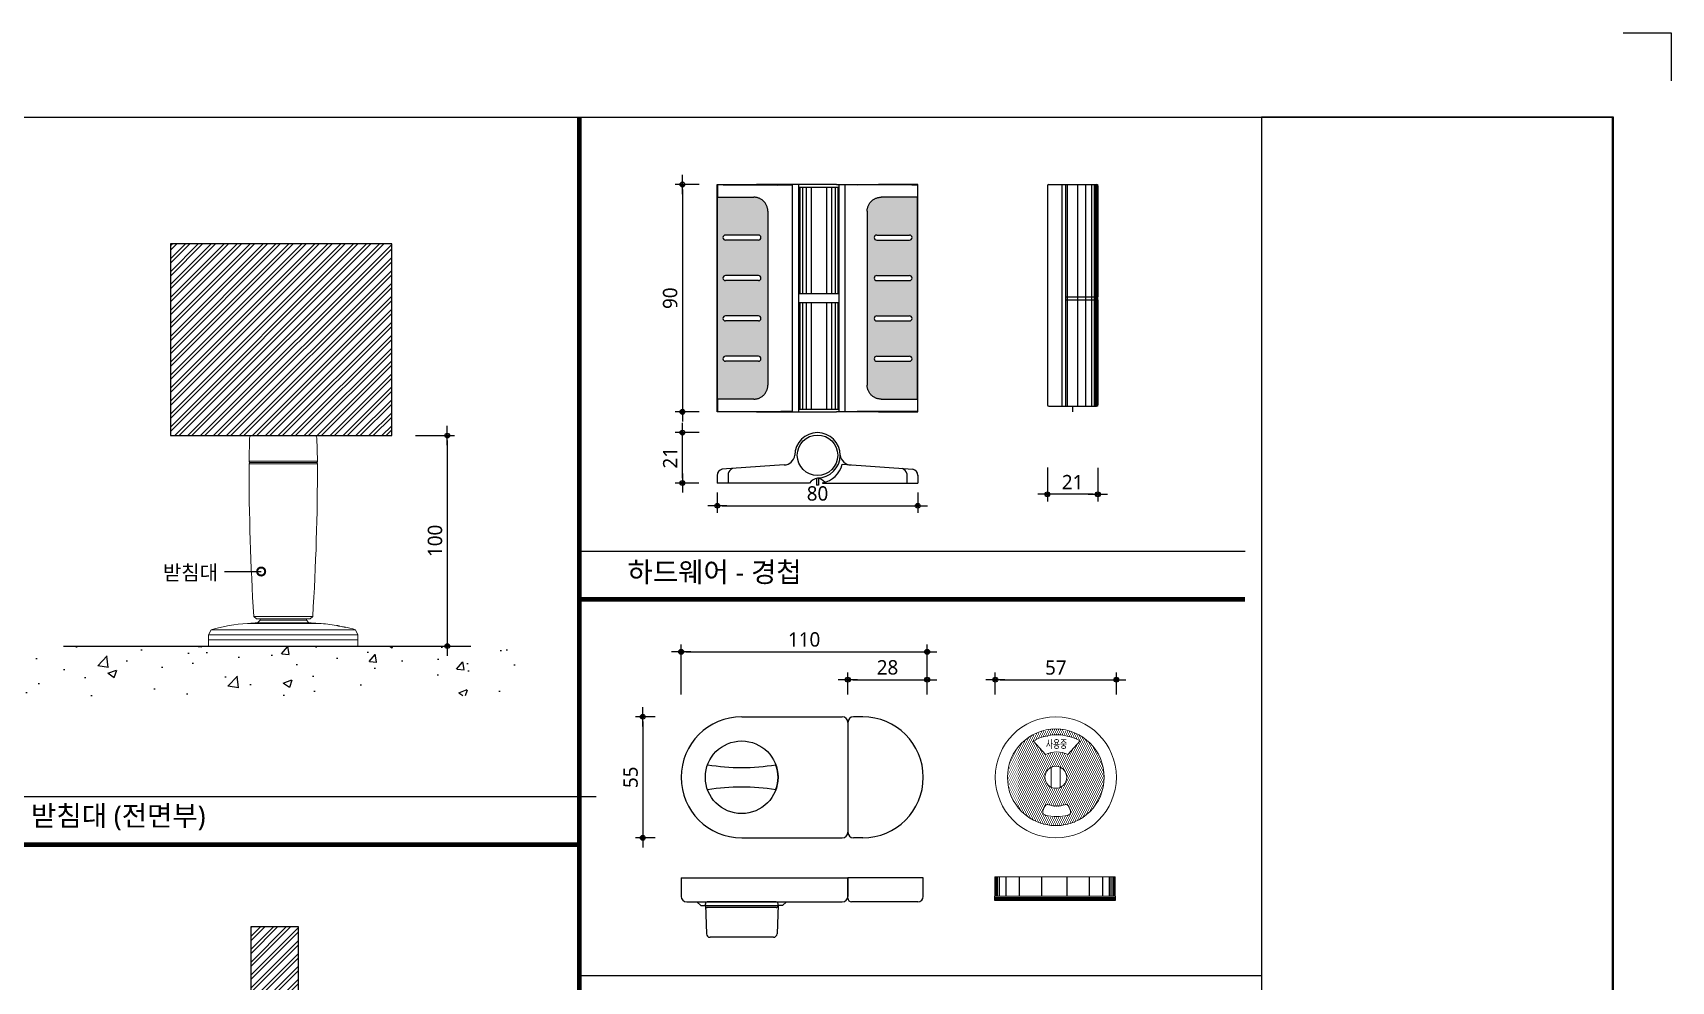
# Model space of a CAD drawing. Extents: x -256 to 8104, y -176 to 5714.
# Drawn here: x 4694 to 8104, y 3740 to 5714 of the extents above; entities that cross this region are included whole.
import ezdxf
from ezdxf.enums import TextEntityAlignment as Align

# ---------------------------------------------------------------- set-up
doc = ezdxf.new("R2010")
doc.units = 0
doc.header["$LTSCALE"] = 30
doc.layers.get('0').update_dxf_attribs({"linetype": 'CONTINUOUS'})
doc.layers.get('DEFPOINTS').update_dxf_attribs({"linetype": 'CONTINUOUS'})
for name, color, linetype in [('02---제품선', 4, 'CONTINUOUS'), ('curior-0Line', 252, 'CONTINUOUS'), ('DIM', 7, 'CONTINUOUS'), ('FIN', 5, 'CONTINUOUS'), ('HAT', 8, 'CONTINUOUS'), ('TIT', 3, 'CONTINUOUS'), ('문자', 3, 'CONTINUOUS'), ('부자재', 4, 'CONTINUOUS'), ('잠금쇠(회전형)', 4, 'CONTINUOUS'), ('치수', 1, 'CONTINUOUS'), ('판넬', 2, 'CONTINUOUS'), ('해치', 8, 'CONTINUOUS')]:
    doc.layers.add(name, color=color, linetype=linetype)
doc.styles.add('HDW', font='gulim.ttc')
doc.styles.add('돋움', font='malgun.ttf')
doc.dimstyles.new('10', dxfattribs={"dimscale": 10, "dimtxt": 3, "dimasz": 1, "dimexe": 1.5, "dimexo": 2, "dimgap": 1, "dimtad": 1, "dimdec": 0, "dimlunit": 6, "dimtxsty": '돋움', "dimblk": 'DIMDOT', "dimcen": -1, "dimdle": 1.5, "dimclrt": 3, "dimazin": 3, "dimtfac": 1, "dimtdec": 0, "dimtix": 1, "dimtmove": 2, "dimatfit": 3, "dimldrblk": 'DIMDOT', "dimarcsym": 0})

# ---------------------------------------------------------------- blocks, each defined once
blk = doc.blocks.new('DIMDOT')
at = {"linetype": 'Continuous'}
blk.add_line((-2, 0), (2, 0), dxfattribs=at)
for radius in [0.5, 0.25]:
    blk.add_circle((0, 0), radius, dxfattribs=at)
blk = doc.blocks.new('*D458')
at = {"layer": 'DEFPOINTS', "color": 0}
for p in [(174911.2, 4735.7), (174399.2, 4627), (174911.2, 4627)]:
    blk.add_point(p, dxfattribs=at)
at = {"layer": 'DIM', "color": 0, "lineweight": -2, "ltscale": 10}
for p, q in [((174399.2, 4647), (174399.2, 4750.7)), ((174911.2, 4647), (174911.2, 4750.7)), ((174409.2, 4735.7), (174901.2, 4735.7))]:
    blk.add_line(p, q, dxfattribs=at)
at = {"layer": 'DIM', "color": 0, "lineweight": -2, "xscale": 10, "yscale": 10, "zscale": 10, "rotation": 180}
blk.add_blockref('DIMDOT', (174399.2, 4735.7), dxfattribs=at)
at = {"layer": 'DIM', "color": 0, "lineweight": -2, "xscale": 10, "yscale": 10, "zscale": 10}
blk.add_blockref('DIMDOT', (174911.2, 4735.7), dxfattribs=at)
at = {"layer": 'DIM', "color": 3, "insert": (174655.2, 4761.3), "char_height": 30, "attachment_point": 5, "style": '돋움'}
blk.add_mtext('110', dxfattribs=at)
blk = doc.blocks.new('*D459')
at = {"layer": 'DEFPOINTS', "color": 0}
for p in [(174911.2, 4677.7), (174746.2, 4627), (174911.2, 4627)]:
    blk.add_point(p, dxfattribs=at)
at = {"layer": 'DIM', "color": 0, "lineweight": -2, "ltscale": 10}
for p, q in [((174746.2, 4647), (174746.2, 4692.7)), ((174756.2, 4677.7), (174901.2, 4677.7)), ((174911.2, 4647), (174911.2, 4692.7))]:
    blk.add_line(p, q, dxfattribs=at)
at = {"layer": 'DIM', "color": 0, "lineweight": -2, "xscale": 10, "yscale": 10, "zscale": 10, "rotation": 180}
blk.add_blockref('DIMDOT', (174746.2, 4677.7), dxfattribs=at)
at = {"layer": 'DIM', "color": 0, "lineweight": -2, "xscale": 10, "yscale": 10, "zscale": 10}
blk.add_blockref('DIMDOT', (174911.2, 4677.7), dxfattribs=at)
at = {"layer": 'DIM', "color": 3, "insert": (174828.7, 4703.2), "char_height": 30, "attachment_point": 5, "style": '돋움'}
blk.add_mtext('28', dxfattribs=at)
blk = doc.blocks.new('*D460')
at = {"layer": 'DEFPOINTS', "color": 0}
for p in [(175305, 4677.7), (175053, 4627), (175305, 4627)]:
    blk.add_point(p, dxfattribs=at)
at = {"layer": 'DIM', "color": 0, "lineweight": -2, "ltscale": 10}
for p, q in [((175053, 4647), (175053, 4692.7)), ((175063, 4677.7), (175295, 4677.7)), ((175305, 4647), (175305, 4692.7))]:
    blk.add_line(p, q, dxfattribs=at)
at = {"layer": 'DIM', "color": 0, "lineweight": -2, "xscale": 10, "yscale": 10, "zscale": 10, "rotation": 180}
blk.add_blockref('DIMDOT', (175053, 4677.7), dxfattribs=at)
at = {"layer": 'DIM', "color": 0, "lineweight": -2, "xscale": 10, "yscale": 10, "zscale": 10}
blk.add_blockref('DIMDOT', (175305, 4677.7), dxfattribs=at)
at = {"layer": 'DIM', "color": 3, "insert": (175179, 4703), "char_height": 30, "attachment_point": 5, "style": '돋움'}
blk.add_mtext('57', dxfattribs=at)
blk = doc.blocks.new('*D461')
at = {"layer": 'DEFPOINTS', "color": 0}
for p in [(174456.9, 5708.4), (174401.9, 5235.3), (174456.9, 5235.3)]:
    blk.add_point(p, dxfattribs=at)
at = {"layer": 'DIM', "color": 0, "lineweight": -2, "ltscale": 10}
for p, q in [((174436.9, 5708.4), (174386.9, 5708.4)), ((174401.9, 5698.4), (174401.9, 5245.3)), ((174436.9, 5235.3), (174386.9, 5235.3))]:
    blk.add_line(p, q, dxfattribs=at)
at = {"layer": 'DIM', "color": 0, "lineweight": -2, "xscale": 10, "yscale": 10, "zscale": 10}
for p, rotation in [((174401.9, 5708.4), 90), ((174401.9, 5235.3), 270)]:
    blk.add_blockref('DIMDOT', p, dxfattribs=dict(at, rotation=rotation))
at = {"layer": 'DIM', "color": 3, "insert": (174376.4, 5471.8), "char_height": 30, "attachment_point": 5, "rotation": 90, "style": '돋움'}
blk.add_mtext('90', dxfattribs=at)
blk = doc.blocks.new('*D462')
at = {"layer": 'DEFPOINTS', "color": 0}
for p in [(174474.5, 5087.1), (174891.6, 5087.1), (174891.6, 5039.7)]:
    blk.add_point(p, dxfattribs=at)
at = {"layer": 'DIM', "color": 0, "lineweight": -2, "ltscale": 10}
for p, q in [((174474.5, 5067.1), (174474.5, 5024.7)), ((174891.6, 5067.1), (174891.6, 5024.7)), ((174484.5, 5039.7), (174881.6, 5039.7))]:
    blk.add_line(p, q, dxfattribs=at)
at = {"layer": 'DIM', "color": 0, "lineweight": -2, "xscale": 10, "yscale": 10, "zscale": 10, "rotation": 180}
blk.add_blockref('DIMDOT', (174474.5, 5039.7), dxfattribs=at)
at = {"layer": 'DIM', "color": 0, "lineweight": -2, "xscale": 10, "yscale": 10, "zscale": 10}
blk.add_blockref('DIMDOT', (174891.6, 5039.7), dxfattribs=at)
at = {"layer": 'DIM', "color": 3, "insert": (174683, 5065.2), "char_height": 30, "attachment_point": 5, "style": '돋움'}
blk.add_mtext('80', dxfattribs=at)
blk = doc.blocks.new('*D463')
at = {"layer": 'DEFPOINTS', "color": 0}
for p in [(174401.9, 5192.1), (174456.9, 5192.1), (174456.2, 5087.1)]:
    blk.add_point(p, dxfattribs=at)
at = {"layer": 'DIM', "color": 0, "lineweight": -2, "ltscale": 10}
for p, q in [((174436.9, 5192.1), (174386.9, 5192.1)), ((174401.9, 5097.1), (174401.9, 5182.1)), ((174436.2, 5087.1), (174386.9, 5087.1))]:
    blk.add_line(p, q, dxfattribs=at)
at = {"layer": 'DIM', "color": 0, "lineweight": -2, "xscale": 10, "yscale": 10, "zscale": 10}
for p, rotation in [((174401.9, 5192.1), 90), ((174401.9, 5087.1), 270)]:
    blk.add_blockref('DIMDOT', p, dxfattribs=dict(at, rotation=rotation))
at = {"layer": 'DIM', "color": 3, "insert": (174376.5, 5139.6), "char_height": 30, "attachment_point": 5, "rotation": 90, "style": '돋움'}
blk.add_mtext('21', dxfattribs=at)
blk = doc.blocks.new('*D464')
at = {"layer": 'DEFPOINTS', "color": 0}
for p in [(175161.4, 5139.2), (175266.4, 5138.5), (175161.4, 5063.6)]:
    blk.add_point(p, dxfattribs=at)
at = {"layer": 'DIM', "color": 0, "lineweight": -2, "ltscale": 10}
for p, q in [((175161.4, 5119.2), (175161.4, 5048.6)), ((175266.4, 5118.5), (175266.4, 5048.6)), ((175256.4, 5063.6), (175171.4, 5063.6))]:
    blk.add_line(p, q, dxfattribs=at)
at = {"layer": 'DIM', "color": 0, "lineweight": -2, "xscale": 10, "yscale": 10, "zscale": 10, "rotation": 180}
blk.add_blockref('DIMDOT', (175161.4, 5063.6), dxfattribs=at)
at = {"layer": 'DIM', "color": 0, "lineweight": -2, "xscale": 10, "yscale": 10, "zscale": 10}
blk.add_blockref('DIMDOT', (175266.4, 5063.6), dxfattribs=at)
at = {"layer": 'DIM', "color": 3, "insert": (175213.9, 5088.9), "char_height": 30, "attachment_point": 5, "style": '돋움'}
blk.add_mtext('21', dxfattribs=at)
blk = doc.blocks.new('*D465')
at = {"layer": 'DEFPOINTS', "color": 0}
for p in [(174364.9, 4600.5), (174319.3, 4348.5), (174364.9, 4348.5)]:
    blk.add_point(p, dxfattribs=at)
at = {"layer": 'DIM', "color": 0, "lineweight": -2, "ltscale": 10}
for p, q in [((174344.9, 4600.5), (174304.3, 4600.5)), ((174319.3, 4590.5), (174319.3, 4358.5)), ((174344.9, 4348.5), (174304.3, 4348.5))]:
    blk.add_line(p, q, dxfattribs=at)
at = {"layer": 'DIM', "color": 0, "lineweight": -2, "xscale": 10, "yscale": 10, "zscale": 10}
for p, rotation in [((174319.3, 4600.5), 90), ((174319.3, 4348.5), 270)]:
    blk.add_blockref('DIMDOT', p, dxfattribs=dict(at, rotation=rotation))
at = {"layer": 'DIM', "color": 3, "insert": (174294, 4474.5), "char_height": 30, "attachment_point": 5, "rotation": 90, "style": '돋움'}
blk.add_mtext('55', dxfattribs=at)
blk = doc.blocks.new('*D470')
at = {"layer": 'DEFPOINTS', "color": 0}
for p in [(173826.4, 5185.8), (173769.7, 4747.6), (173912.6, 4747.6)]:
    blk.add_point(p, dxfattribs=at)
at = {"layer": 'DIM', "color": 0, "lineweight": -2, "ltscale": 10}
for p, q in [((173846.4, 5185.8), (173927.6, 5185.8)), ((173912.6, 5175.8), (173912.6, 4757.6)), ((173789.7, 4747.6), (173927.6, 4747.6))]:
    blk.add_line(p, q, dxfattribs=at)
at = {"layer": 'DIM', "color": 0, "lineweight": -2, "xscale": 10, "yscale": 10, "zscale": 10}
for p, rotation in [((173912.6, 5185.8), 90), ((173912.6, 4747.6), 270)]:
    blk.add_blockref('DIMDOT', p, dxfattribs=dict(at, rotation=rotation))
at = {"layer": 'DIM', "color": 3, "insert": (173887, 4966.7), "char_height": 30, "attachment_point": 5, "rotation": 90, "style": '돋움'}
blk.add_mtext('100', dxfattribs=at)
blk = doc.blocks.new('_DOTSMALL')
at = {"color": 0, "linetype": 'ByBlock', "const_width": 0.5}
blk.add_lwpolyline([(-0.0625, 0, 1), (0.0625, 0, 1)], format="xyb", close=True, dxfattribs=at)
blk = doc.blocks.new('A$C63EC304E')
at = {"layer": '치수', "color": 1, "xscale": 2.5, "yscale": 2.5, "zscale": 2.5, "rotation": 234.3098741996962}
blk.add_blockref('_DOTSMALL', (0.31, 0.31), dxfattribs=at)
blk = doc.blocks.new('A$C2BC9653E')
at = {"layer": '치수', "xscale": 0.3333333333333333, "yscale": 0.3333333333333333, "zscale": 0.3333333333333333}
blk.add_blockref('A$C63EC304E', (0, 0), dxfattribs=at)
blk = doc.blocks.new('A$C7FC71301')
at = {"layer": '치수', "rotation": 180}
blk.add_blockref('A$C2BC9653E', (0.208, 0.208), dxfattribs=at)
blk = doc.blocks.new('A$C4A20372B')
at = {"layer": '치수'}
blk.add_blockref('A$C7FC71301', (0, 0), dxfattribs=at)
blk = doc.blocks.new('A$C566469F5')
at = {"layer": '치수'}
blk.add_blockref('A$C4A20372B', (0, 0), dxfattribs=at)
blk = doc.blocks.new('A$C7E317CD4')
at = {"layer": '해치', "xscale": 2, "yscale": 2, "zscale": 2}
blk.add_blockref('A$C566469F5', (0, 0), dxfattribs=at)
blk = doc.blocks.new('A$C601D7F27')
at = {"layer": '치수'}
blk.add_blockref('A$C7E317CD4', (0, 0), dxfattribs=at)
blk = doc.blocks.new('A$C38802C08')
at = {"layer": '치수'}
blk.add_blockref('A$C601D7F27', (0, 0), dxfattribs=at)
blk = doc.blocks.new('CRAYON_17', base_point=(168355.6, 310.1))
at = {"layer": 'HAT'}
h = blk.add_hatch(dxfattribs=at)
h.set_pattern_fill('ANSI32', color=256, scale=2, style=0)
h.set_pattern_definition([(45, (160034.084, 134.384), (-13.470384, 13.470384), []), (45, (160043.064, 134.384), (-13.470384, 13.470384), [])])
h.paths.add_polyline_path([(173637, 5185.8), (173797, 5185.8), (173797, 5585.1), (173336.2, 5585.1), (173336.2, 5185.8)])
h = blk.add_hatch(dxfattribs=at)
h.set_pattern_fill('ANSI32', color=256, scale=2, style=0)
h.set_pattern_definition([(45, (160056.944, 34.199), (-13.470384, 13.470384), []), (45, (160065.925, 34.199), (-13.470384, 13.470384), [])])
h.paths.add_polyline_path([(173503.4, 3849), (173602.9, 3849), (173602.9, 4163.4), (173503.4, 4163.4)])
at = {"layer": '해치'}
h = blk.add_hatch(dxfattribs=at)
h.set_pattern_fill('DOTS', color=256, scale=2.628474)
h.set_pattern_definition([(0, (171512.758, 6043.425), (2.086351, 4.172702), [0, -4.172702])])
edge = h.paths.add_edge_path()
edge.add_line((174475, 5261.8), (174475, 5261.8))
edge.add_spline(control_points=[(174475, 5261.8), (174475.2, 5261.8), (174486.8, 5261.8)], knot_values=[-0.724312, -0.724312, -0.724312, 0.724312, 0.724312, 0.724312], weights=[1, 0.748956, 1], degree=2, periodic=0)
edge.add_line((174486.8, 5261.8), (174550.7, 5261.8))
edge.add_spline(control_points=[(174550.7, 5261.8), (174579.6, 5261.8), (174579.6, 5290.7)], knot_values=[-1.570796, -1.570796, -1.570796, 0, 0, 0], weights=[1, 0.707107, 1], degree=2, periodic=0)
edge.add_line((174579.6, 5290.7), (174579.6, 5652.9))
edge.add_spline(control_points=[(174579.6, 5652.9), (174579.6, 5681.9), (174550.7, 5681.9)], knot_values=[0, 0, 0, 1.570796, 1.570796, 1.570796], weights=[1, 0.707107, 1], degree=2, periodic=0)
edge.add_line((174550.7, 5681.9), (174486.8, 5681.9))
edge.add_spline(control_points=[(174486.8, 5681.9), (174475.2, 5681.9), (174475, 5681.9)], knot_values=[-0.724312, -0.724312, -0.724312, 0.724312, 0.724312, 0.724312], weights=[1, 0.748956, 1], degree=2, periodic=0)
edge.add_line((174475, 5681.9), (174475, 5261.8))
h.paths.add_polyline_path([(174559.9, 5603.1, -0.414214), (174565.1, 5597.9, -0.414214), (174559.9, 5592.6), (174491.5, 5592.6, -0.414214), (174486.3, 5597.9, -0.414214), (174491.5, 5603.1)], flags=16)
h.paths.add_polyline_path([(174559.9, 5519.1, -0.414214), (174565.1, 5513.8, -0.414214), (174559.9, 5508.6), (174491.5, 5508.6, -0.414214), (174486.3, 5513.8, -0.414214), (174491.5, 5519.1)], flags=16)
h.paths.add_polyline_path([(174559.9, 5435.1, -0.414214), (174565.1, 5429.8, -0.414214), (174559.9, 5424.6), (174491.5, 5424.6, -0.414214), (174486.3, 5429.8, -0.414214), (174491.5, 5435.1)], flags=16)
h.paths.add_polyline_path([(174559.9, 5351.1, -0.414214), (174565.1, 5345.8, -0.414214), (174559.9, 5340.6), (174491.5, 5340.6, -0.414214), (174486.3, 5345.8, -0.414214), (174491.5, 5351.1)], flags=16)
h = blk.add_hatch(dxfattribs=at)
h.set_pattern_fill('DOTS', color=256, scale=2.628474)
h.set_pattern_definition([(0, (171038.1406, 6043.425), (2.086351, 4.1727023), [0, -4.1727023])])
edge = h.paths.add_edge_path()
edge.add_spline(control_points=[(174786.4, 5652.9), (174786.4, 5681.9), (174815.3, 5681.9)], knot_values=[0, 0, 0, 1.570796, 1.570796, 1.570796], weights=[1, 0.707107, 1], degree=2, periodic=0)
edge.add_line((174815.3, 5681.9), (174879.2, 5681.9))
edge.add_spline(control_points=[(174879.2, 5681.9), (174890.8, 5681.9), (174891, 5681.9)], knot_values=[-0.724312, -0.724312, -0.724312, 0.724312, 0.724312, 0.724312], weights=[1, 0.748956, 1], degree=2, periodic=0)
edge.add_line((174891.1, 5681.9), (174891.1, 5261.8))
edge.add_line((174891.1, 5261.8), (174891, 5261.8))
edge.add_spline(control_points=[(174891, 5261.8), (174890.8, 5261.8), (174879.2, 5261.8)], knot_values=[-0.724312, -0.724312, -0.724312, 0.724312, 0.724312, 0.724312], weights=[1, 0.748956, 1], degree=2, periodic=0)
edge.add_line((174879.2, 5261.8), (174815.3, 5261.8))
edge.add_spline(control_points=[(174815.3, 5261.8), (174786.4, 5261.8), (174786.4, 5290.7)], knot_values=[-1.570796, -1.570796, -1.570796, 0, 0, 0], weights=[1, 0.707107, 1], degree=2, periodic=0)
edge.add_line((174786.4, 5290.7), (174786.4, 5652.9))
h.paths.add_polyline_path([(174806.2, 5603.1, 0.414214), (174800.9, 5597.9, 0.414214), (174806.2, 5592.6), (174874.5, 5592.6, 0.414214), (174879.8, 5597.9, 0.414214), (174874.5, 5603.1)], flags=16)
h.paths.add_polyline_path([(174806.2, 5519.1, 0.414214), (174800.9, 5513.8, 0.414214), (174806.2, 5508.6), (174874.5, 5508.6, 0.414214), (174879.8, 5513.8, 0.414214), (174874.5, 5519.1)], flags=16)
h.paths.add_polyline_path([(174806.2, 5435.1, 0.414214), (174800.9, 5429.8, 0.414214), (174806.2, 5424.6), (174874.5, 5424.6, 0.414214), (174879.8, 5429.8, 0.414214), (174874.5, 5435.1)], flags=16)
h.paths.add_polyline_path([(174806.2, 5351.1, 0.414214), (174800.9, 5345.8, 0.414214), (174806.2, 5340.6), (174874.5, 5340.6, 0.414214), (174879.8, 5345.8, 0.414214), (174874.5, 5351.1)], flags=16)
h = blk.add_hatch(dxfattribs=at)
h.set_pattern_fill('AR-CONC', color=256, style=0)
h.set_pattern_definition([(50, (171595.11, 3210.89), (182.185, -15.939), [19.05, -209.55]), (355, (171595.11, 3210.9), (-35.243, 191.057), [15.24, -167.64]), (100.451, (171610.3, 3209.56), (146.943, 175.117), [16.19, -178.09]), (46.184, (171595.1, 3261.7), (271.079, -42.042), [28.575, -314.325]), (96.636, (171617.7, 3258.2), (237.404, 247.426), [24.285, -267.135]), (351.184, (171595.1, 3261.7), (237.405, 247.425), [22.86, -251.46]), (21, (171620.51, 3248.99), (151.615, -102.2655), [19.05, -209.55]), (326, (171620.51, 3249), (61.802, 184.188), [15.24, -167.64]), (71.4514, (171633.15, 3240.47), (213.416, 81.923), [16.19, -178.09]), (37.5, (171595.11, 3210.89), (3.0886, 84.555), [0, -165.608, 0, -170.18, 0, -168.275]), (7.5, (171595.11, 3210.89), (66.8197, 100.1806), [0, -97.028, 0, -161.798, 0, -64.135]), (327.5, (171538.47, 3210.89), (135.5906, -5.7287), [0, -63.5, 0, -198.12, 0, -262.89]), (317.5, (171513.07, 3210.89), (148.129, 25.4265), [0, -82.55, 0, -131.572, 0, -186.69])])
h.paths.add_polyline_path([(174074.7, 4644.7), (174074.7, 4747.6), (173024.5, 4747.6), (173024.5, 4644.7)])
h = blk.add_hatch(dxfattribs=at)
h.set_pattern_fill('DOTS', color=256, scale=2.628474)
h.set_pattern_definition([(0, (169484.9524, 1017.1477), (2.086351, 4.1727023), [0, -4.1727023])])
h.paths.add_polyline_path([(175279.6, 4474.5, 1), (175078.3, 4474.5, 1)])
h.paths.add_polyline_path([(175156, 4474.5, -1), (175201.9, 4474.5, -1)], flags=16)
h.paths.add_polyline_path([(175203.7, 4521.8, 0.250537), (175157.8, 4521.8), (175132, 4550.2, -0.258173), (175229.5, 4550.2)], flags=16)
h.paths.add_polyline_path([(175206.4, 4413), (175209.2, 4404.9, -0.437988), (175204.4, 4395.8, -0.127495), (175157.2, 4395.8, -0.437988), (175152.3, 4404.9), (175155.1, 4413, -0.407197), (175163.9, 4417.4, 0.156299), (175197.6, 4417.4, -0.407197)], flags=16)
h.paths.add_polyline_path([(175153.8, 4529.6), (175207.2, 4529.6), (175207.2, 4557.1), (175153.8, 4557.1)], flags=8)
at = {"color": 2}
for p, q in [((176359.7, 6024.4), (176459.7, 6024.4)), ((176359.7, 6024.4), (176459.7, 6024.4)), ((176359.7, 6024.4), (176459.7, 6024.4)), ((176459.7, 6024.4), (176459.7, 5924.4)), ((176459.7, 6024.4), (176459.7, 5924.4)), ((176459.7, 6024.4), (176459.7, 5924.4)), ((175213.9, 5246.8), (175213.9, 5235.3)), ((173113.9, 4747.6), (173961.5, 4747.6))]:
    blk.add_line(p, q, dxfattribs=at)
at = {"color": 8}
for p, q in [((174187.5, 4944.9), (175572.8, 4944.9)), ((170874.4, 4434.3), (174222.2, 4434.3)), ((174187.5, 4062.2), (175607.2, 4062.2))]:
    blk.add_line(p, q, dxfattribs=at)
at = {"color": 2}
for points in [[(168354.9, 5848.5), (175607.2, 5848.5), (175607.2, 310.2), (168354.9, 310.2)], [(168354.9, 5848.5), (175607.2, 5848.5), (175607.2, 310.2), (168354.9, 310.2)], [(168354.9, 5848.5), (176336.8, 5848.5), (176336.8, 310.2), (168354.9, 310.2)]]:
    blk.add_lwpolyline(points, close=True, dxfattribs=at)
at = {"color": 8, "const_width": 10}
for points in [[(174187.5, 310.2), (174187.5, 5848.5)], [(174187.5, 4844.9), (175572.8, 4844.9)], [(170839.7, 4334.3), (174187.5, 4334.3)]]:
    blk.add_lwpolyline(points, dxfattribs=at)
at = {"layer": '02---제품선'}
for p, q in [((174525.2, 4600.5), (174734.6, 4600.5)), ((174746.2, 4588.9), (174746.2, 4360.1)), ((174746.2, 4588.9), (174746.2, 4360.1)), ((174777.2, 4600.5), (174757.9, 4600.5)), ((174525.2, 4348.5), (174734.6, 4348.5)), ((174777.2, 4348.5), (174757.9, 4348.5)), ((174399.2, 4265.5), (174746.2, 4265.5)), ((174399.2, 4265.5), (174399.2, 4226.7)), ((174746.2, 4265.5), (174746.2, 4226.7)), ((174903.2, 4265.5), (174746.2, 4265.5)), ((174746.2, 4222.9), (174746.2, 4265.5)), ((174903.2, 4226.7), (174903.2, 4265.5)), ((174410.9, 4215.1), (174432.2, 4215.1)), ((174432.2, 4215.1), (174618.3, 4215.1)), ((174440, 4207.4), (174432.2, 4215.1)), ((174440, 4207.4), (174447.7, 4207.4)), ((174447.7, 4207.4), (174602.8, 4207.4)), ((174449.6, 4207.4), (174449.6, 4211.2)), ((174449.6, 4209.3), (174451.7, 4148.9)), ((174597, 4215.1), (174453.5, 4215.1)), ((174597, 4203.5), (174453.5, 4203.5)), ((174600.9, 4209.3), (174598.8, 4148.9)), ((174600.8, 4207.4), (174600.8, 4211.2)), ((174610.5, 4207.4), (174602.8, 4207.4)), ((174610.5, 4207.4), (174618.3, 4215.1)), ((174618.3, 4215.1), (174734.6, 4215.1)), ((174891.6, 4215.1), (174754, 4215.1)), ((174591.1, 4141.4), (174459.4, 4141.4))]:
    blk.add_line(p, q, dxfattribs=at)
blk.add_circle((174525.2, 4474.5), 75.6, dxfattribs=at)
blk.add_circle((174525.2, 4474.5), 75.6, dxfattribs=at)
for centre, radius, start, end in [((174525.2, 4474.5), 126, 90, 180), ((174734.6, 4588.9), 11.6, 0, 90), ((174757.9, 4588.9), 11.6, 90, 180), ((174777.2, 4474.5), 126, 0, 90), ((174525.2, 4474.5), 126, 180, 270), ((174525.2, 4911.3), 416.6, 260.2031, 279.7969), ((174525.2, 4474.5), 75.6, 340.7512, 19.2488), ((174777.2, 4474.5), 126, 270, 0), ((174525.2, 4037.7), 416.6, 80.2031, 99.7969), ((174734.6, 4360.1), 11.6, 270, 0), ((174757.9, 4360.1), 11.6, 180, 270), ((174410.9, 4226.7), 11.6, 180, 270), ((174453.5, 4211.2), 3.88, 90, 180), ((174453.5, 4207.4), 3.88, 180, 270), ((174597, 4211.2), 3.88, 0, 90), ((174597, 4207.4), 3.88, 270, 0), ((174734.6, 4226.7), 11.6, 270, 0), ((174754, 4222.9), 7.75, 180, 270), ((174891.6, 4226.7), 11.6, 270, 0), ((174459.4, 4149.2), 7.75, 182, 270), ((174591.1, 4149.2), 7.75, 270, 358)]:
    blk.add_arc(centre, radius, start, end, dxfattribs=at)
at = {"layer": 'curior-0Line'}
blk.add_line((175607.2, 5848.5), (175607.2, 311), dxfattribs=at)
blk.add_lwpolyline([(176339.7, 5848.5), (175607.2, 5848.5), (175607.2, 310.2), (176339.7, 310.2)], close=True, dxfattribs=at)
at = {"layer": 'FIN', "color": 4, "linetype": 'Continuous', "lineweight": 15}
for p, q in [((173642.3, 5132.4), (173641.1, 5180.9)), ((173502.4, 5129.8), (173639.8, 5129.8)), ((173509.8, 4809.5), (173515.2, 4804.1)), ((173627.1, 4804.1), (173632.5, 4809.5)), ((173420.8, 4781.8), (173415.9, 4771.3)), ((173627.1, 4804.1), (173515.2, 4804.1)), ((173522.8, 4801.8), (173517.7, 4795.9)), ((173624.6, 4795.9), (173517.7, 4795.9)), ((173522.8, 4804.1), (173522.8, 4801.8)), ((173522.8, 4801.8), (173619.5, 4801.8)), ((173619.5, 4801.8), (173619.5, 4804.1)), ((173624.6, 4795.9), (173619.5, 4801.8)), ((173726.3, 4771.3), (173721.5, 4781.8)), ((173415.9, 4771.3), (173415.9, 4760.4)), ((173415.9, 4760.4), (173415.9, 4747.6)), ((173415.9, 4747.6), (173726.3, 4747.6)), ((173726.3, 4760.4), (173726.3, 4771.3)), ((173726.3, 4747.6), (173726.3, 4760.4))]:
    blk.add_line(p, q, dxfattribs=at)
at = {"layer": 'FIN', "linetype": 'Continuous', "lineweight": 15}
for p, q in [((173499.9, 5132.4), (173642.3, 5132.4)), ((173642.4, 5127.3), (173499.9, 5127.3)), ((173509.8, 4809.5), (173632.5, 4809.5)), ((173420.8, 4781.8), (173721.5, 4781.8)), ((173645.4, 4794.8), (173496.8, 4794.8)), ((173498.7, 4795), (173643.5, 4795)), ((173726.3, 4771.3), (173415.9, 4771.3)), ((173726.3, 4760.4), (173415.9, 4760.4)), ((173415.9, 4760.4), (173726.3, 4760.4)), ((173428.6, 4746.6), (173428.6, 4747.6)), ((173428.7, 4746.6), (173428.6, 4746.6)), ((173428.7, 4746.6), (173428.7, 4747.6)), ((173439.4, 4746.6), (173428.7, 4746.6)), ((173439.4, 4746.6), (173439.4, 4747.6)), ((173439.5, 4746.6), (173439.4, 4746.6)), ((173439.5, 4746.6), (173439.5, 4747.6)), ((173588.9, 4746.6), (173588.9, 4747.6)), ((173594, 4746.6), (173588.9, 4746.6)), ((173594, 4746.6), (173594, 4747.6)), ((173601.1, 4746.6), (173601.1, 4747.6)), ((173601.2, 4746.6), (173601.2, 4747.6)), ((173601.4, 4746.6), (173601.4, 4747.6)), ((173601.9, 4746.6), (173601.9, 4747.6)), ((173604.1, 4746.6), (173601.9, 4746.6)), ((173604.1, 4746.6), (173604.1, 4747.6)), ((173604.9, 4746.6), (173604.1, 4746.6)), ((173604.9, 4746.6), (173604.9, 4747.6)), ((173605.6, 4746.6), (173604.9, 4746.6)), ((173605.6, 4746.6), (173605.6, 4747.6)), ((173605.9, 4746.6), (173605.6, 4746.6)), ((173605.9, 4746.6), (173605.9, 4747.6)), ((173606, 4746.6), (173605.9, 4746.6)), ((173606.1, 4746.6), (173606.1, 4747.6)), ((173607.7, 4746.6), (173607.7, 4747.6)), ((173609.6, 4746.6), (173609.6, 4747.6)), ((173609.6, 4746.6), (173609.6, 4747.6)), ((173610.3, 4746.6), (173609.7, 4746.6)), ((173610.3, 4746.6), (173610.3, 4747.6)), ((173610.7, 4746.6), (173610.3, 4746.6)), ((173610.7, 4746.6), (173610.7, 4747.6)), ((173611.4, 4746.6), (173610.7, 4746.6)), ((173611.4, 4746.6), (173611.4, 4747.6)), ((173700.7, 4746.6), (173700.7, 4747.6)), ((173702.5, 4746.6), (173702.5, 4747.6)), ((173706.3, 4746.6), (173706.3, 4747.6)), ((173710.2, 4746.6), (173710.2, 4747.6)), ((173712, 4746.6), (173712, 4747.6))]:
    blk.add_line(p, q, dxfattribs=at)
at = {"layer": 'FIN', "color": 4, "linetype": 'Continuous', "lineweight": 15, "flags": 128}
blk.add_lwpolyline([(173636.1, 5185.8), (173506, 5185.8, 0.411572), (173501, 5180.8), (173501, 5180.8), (173499.9, 5132.4)], format="xyb", dxfattribs=at)
at = {"layer": 'FIN', "color": 4, "linetype": 'Continuous', "lineweight": 15}
for centre, radius, start, end in [((173636.1, 5180.8), 5, 1.3876, 90.0349), ((173502.5, 5132.3), 2.54, 179.2415, 270), ((173502.4, 5127.2), 2.54, 90, 179.3579), ((178541, 5124.8), 5041.1, 179.9718, 183.5859), ((168815.2, 5118), 4827.1, 356.3354, 0.1097), ((173639.8, 5132.3), 2.54, 270, 0.7585), ((173639.8, 5127.2), 2.54, 0.6421, 90), ((173522.8, 4414.1), 381.6, 93.8991, 105.5006), ((173498.9, 4793.5), 1.53, 94.7479, 116.6788), ((173522.8, 4505.5), 290.5, 91.0115, 94.7479), ((173619.5, 4505.5), 290.5, 85.2521, 88.9885), ((173643.4, 4793.5), 1.53, 63.3212, 85.2521), ((173619.5, 4414.1), 381.6, 80.5831, 86.1009), ((173619.5, 4414.1), 381.6, 74.4994, 78.127)]:
    blk.add_arc(centre, radius, start, end, dxfattribs=at)
for points, knots in [([(173681.9, 4790.6), (173681.9, 4790.6), (173681.9, 4790.6), (173682, 4790.6), (173682.2, 4790.5), (173682.3, 4790.5)], [0, 0, 0, 0, 0.110152, 0.664814, 1, 1, 1, 1]), ([(173682.3, 4790.5), (173682.5, 4790.5), (173682.9, 4790.4), (173683.7, 4790.3), (173684.5, 4790.1), (173685.3, 4790), (173685.7, 4789.9), (173685.8, 4789.9)], [0, 0, 0, 0, 0.2159727, 0.4318558, 0.6498983, 0.8698049, 1, 1, 1, 1]), ([(173688.8, 4789.2), (173688.2, 4789.3), (173687.2, 4789.5), (173686.2, 4789.7), (173685.8, 4789.8)], [0, 0, 0, 0, 0.585266, 1, 1, 1, 1]), ([(173685.8, 4789.8), (173685.8, 4789.8), (173685.8, 4789.7), (173685.8, 4789.6), (173685.8, 4789.5)], [0, 0, 0, 0, 0.495973, 1, 1, 1, 1]), ([(173685.8, 4789.5), (173686.2, 4789.4), (173687.2, 4789.3), (173688.2, 4789.1), (173688.8, 4789)], [0, 0, 0, 0, 0.405872, 1, 1, 1, 1]), ([(173701, 4786.7), (173698.9, 4787.1), (173694.8, 4788), (173690.7, 4788.8), (173688.8, 4789.2)], [0, 0, 0, 0, 0.528575, 1, 1, 1, 1]), ([(173688.8, 4789), (173688.8, 4789), (173688.8, 4789), (173688.8, 4789.1), (173688.8, 4789.1)], [0, 0, 0, 0, 0.517301, 1, 1, 1, 1]), ([(173688.8, 4789.1), (173690.7, 4788.7), (173694.8, 4787.9), (173698.9, 4787), (173701, 4786.6)], [0, 0, 0, 0, 0.470682, 1, 1, 1, 1]), ([(173701, 4786.6), (173701, 4786.6), (173701, 4786.6), (173701, 4786.7), (173701, 4786.7)], [0, 0, 0, 0, 0.529757, 1, 1, 1, 1])]:
    blk.add_open_spline(points, degree=3, knots=knots, dxfattribs=at)
for points in [[(173682.3, 4790.5), (173682, 4790.6)], [(173685.8, 4789.8), (173689, 4789.2)], [(173688.8, 4789.3), (173689, 4789.3)]]:
    blk.add_open_spline(points, degree=1, dxfattribs=at)
at = {"layer": 'FIN', "linetype": 'Continuous', "lineweight": 15}
for points, knots in [([(173601.4, 4746.6), (173601.3, 4746.6), (173601.2, 4746.6), (173601.2, 4746.6), (173601.2, 4746.6)], [0, 0, 0, 0, 0.557964, 1, 1, 1, 1]), ([(173601.9, 4746.6), (173601.8, 4746.6), (173601.6, 4746.6), (173601.4, 4746.6), (173601.4, 4746.6)], [0, 0, 0, 0, 0.561741, 1, 1, 1, 1]), ([(173607.7, 4746.6), (173607.4, 4746.6), (173606.8, 4746.6), (173606.4, 4746.6), (173606.1, 4746.6)], [0, 0, 0, 0, 0.560188, 1, 1, 1, 1]), ([(173609.6, 4746.6), (173609.2, 4746.6), (173608.6, 4746.6), (173608, 4746.6), (173607.7, 4746.6)], [0, 0, 0, 0, 0.559958, 1, 1, 1, 1]), ([(173702.5, 4746.6), (173701.9, 4746.6), (173700.9, 4746.6), (173700.8, 4746.6), (173700.7, 4746.6)], [0, 0, 0, 0, 0.558554, 1, 1, 1, 1]), ([(173704, 4746.6), (173703.4, 4746.6), (173702.5, 4746.6), (173701.8, 4746.6), (173701.5, 4746.6)], [0, 0, 0, 0, 0.558511, 1, 1, 1, 1]), ([(173706.3, 4746.6), (173705.6, 4746.6), (173704.2, 4746.6), (173703, 4746.6), (173702.5, 4746.6)], [0, 0, 0, 0, 0.559859, 1, 1, 1, 1]), ([(173710.2, 4746.6), (173709.5, 4746.6), (173708.3, 4746.6), (173707, 4746.6), (173706.3, 4746.6)], [0, 0, 0, 0, 0.558977, 1, 1, 1, 1]), ([(173712, 4746.6), (173711.9, 4746.6), (173711.7, 4746.6), (173710.7, 4746.6), (173710.2, 4746.6)], [0, 0, 0, 0, 0.559094, 1, 1, 1, 1])]:
    blk.add_open_spline(points, degree=3, knots=knots, dxfattribs=at)
blk.add_open_spline([(173601.8, 4746.6), (173601.6, 4746.6)], degree=1, dxfattribs=at)
at = {"layer": '부자재'}
for p, q in [((174474.5, 5708.4), (174555.9, 5708.4)), ((174474.5, 5235.3), (174474.5, 5708.4)), ((174474.5, 5708.4), (174475, 5707.8)), ((174475, 5707.8), (174475, 5681.9)), ((174486.8, 5707.6), (174600.4, 5707.4)), ((174556, 5708.3), (174555.9, 5708.4)), ((174643.6, 5708.3), (174556, 5708.3)), ((174631, 5236.5), (174631, 5707.2)), ((174643.6, 5708.3), (174643.6, 5235.4)), ((174643.6, 5708.3), (174643.6, 5708.3)), ((174722.5, 5708.3), (174810, 5708.3)), ((174727.7, 5708.3), (174727.7, 5235.4)), ((174740.3, 5236.5), (174740.3, 5707.2)), ((174879.2, 5707.6), (174765.6, 5707.4)), ((174810, 5708.3), (174810.2, 5708.4)), ((174891.6, 5708.4), (174810.2, 5708.4)), ((174891.6, 5708.4), (174891, 5707.8)), ((174891, 5707.8), (174891, 5681.9)), ((174891.6, 5235.3), (174891.6, 5708.4)), ((175161.4, 5705.4), (175161.4, 5249.8)), ((175164.4, 5708.4), (175263.4, 5708.4)), ((175191.4, 5708.4), (175191.4, 5246.8)), ((175198.9, 5708.4), (175198.9, 5246.8)), ((175266.4, 5705.4), (175266.4, 5474.7)), ((174475, 5261.8), (174475, 5681.9)), ((174475, 5681.9), (174475, 5681.9)), ((174486.8, 5681.9), (174550.7, 5681.9)), ((174879.2, 5681.9), (174815.3, 5681.9)), ((174891.1, 5681.9), (174891, 5681.9)), ((174891.1, 5261.8), (174891.1, 5681.9)), ((174579.6, 5652.9), (174579.6, 5290.7)), ((174786.4, 5652.9), (174786.4, 5290.7)), ((174643.8, 5475.4), (174643.8, 5468.1)), ((175198.9, 5474.7), (175266.4, 5474.7)), ((175198.9, 5468.7), (175266.4, 5468.7)), ((175265.4, 5474.7), (175265.4, 5468.7)), ((175266.4, 5468.7), (175266.4, 5249.8)), ((174475, 5261.8), (174475, 5261.8)), ((174475, 5261.8), (174475, 5235.8)), ((174550.7, 5261.8), (174486.8, 5261.8)), ((174815.3, 5261.8), (174879.2, 5261.8)), ((174891, 5261.8), (174891.1, 5261.8)), ((174891, 5261.8), (174891, 5235.8)), ((174475, 5235.8), (174474.5, 5235.3)), ((174555.9, 5235.3), (174474.5, 5235.3)), ((174486.8, 5236.1), (174600.4, 5236.3)), ((174556, 5235.4), (174555.9, 5235.3)), ((174556, 5235.4), (174643.6, 5235.4)), ((174810, 5235.4), (174722.5, 5235.4)), ((174879.2, 5236.1), (174765.6, 5236.3)), ((174810, 5235.4), (174810.2, 5235.3)), ((174810.2, 5235.3), (174891.6, 5235.3)), ((174891, 5235.8), (174891.6, 5235.3)), ((175164.4, 5246.8), (175263.4, 5246.8)), ((174613.9, 5124.6), (174484.2, 5115.6)), ((174734.6, 5126.1), (174881.5, 5115.6)), ((174474.5, 5103.6), (174474.5, 5087.1)), ((174666.2, 5087.1), (174474.5, 5087.1)), ((174497, 5106.7), (174497, 5087.1)), ((174680.8, 5097), (174680.8, 5082.6)), ((174685.3, 5082.6), (174680.8, 5082.6)), ((174685.3, 5097), (174685.3, 5082.6)), ((174693.7, 5087.9), (174693.7, 5087.1)), ((174693.7, 5087.1), (174891.6, 5087.1)), ((174869.1, 5106.7), (174869.1, 5087.1)), ((174891.6, 5103.6), (174891.6, 5087.1))]:
    blk.add_line(p, q, dxfattribs=at)
blk.add_circle((174683, 5144.8), 42.1, dxfattribs=at)
for centre, radius, start, end in [((175164.4, 5705.4), 3, 90, 180), ((175263.4, 5705.4), 3, 0, 90), ((175164.4, 5249.8), 3, 180, 270), ((175263.4, 5249.8), 3, 270, 0), ((174683, 5144.8), 47.2, 270, 180), ((174487.1, 5103.3), 12.6, 101.7765, 181.6712), ((174512.3, 5102.5), 15.9, 113.4077, 164.5497), ((174612.7, 5147.9), 23.3, 272.9231, 352.4724), ((174684.7, 5138.5), 51.5, 280.084, 345.9792), ((174753.3, 5147.9), 23.3, 187.5276, 267.0769), ((174853.7, 5102.5), 15.9, 15.4503, 67.3004), ((174879, 5103.3), 12.6, 358.3288, 78.2235), ((174689.5, 5068.6), 29.6, 102.5267, 141.5475), ((174676.6, 5068.6), 29.6, 43.1003, 77.4733)]:
    blk.add_arc(centre, radius, start, end, dxfattribs=at)
for points, weights in [([(174486.8, 5707.6), (174475.2, 5707.6), (174475, 5707.8)], [1, 0.748955720789, 1]), ([(174631, 5707.2), (174617.5, 5707.4), (174600.4, 5707.4)], [1, 0.964784765128, 1]), ([(174643.6, 5708.3), (174643.6, 5708.3), (174643.6, 5708.3)], [1, 0.999924701899, 1]), ([(174879.2, 5707.6), (174890.8, 5707.6), (174891, 5707.8)], [1, 0.748955720789, 1]), ([(174475, 5681.9), (174475.2, 5681.9), (174486.8, 5681.9)], [1, 0.748955720789, 1]), ([(174579.6, 5652.9), (174579.6, 5681.9), (174550.7, 5681.9)], [1, 0.707106781187, 1]), ([(174786.4, 5652.9), (174786.4, 5681.9), (174815.3, 5681.9)], [1, 0.707106781187, 1]), ([(174891, 5681.9), (174890.8, 5681.9), (174879.2, 5681.9)], [1, 0.748955720789, 1]), ([(174643.6, 5468.1), (174643.6, 5468.1), (174643.6, 5468.1)], [1, 0.999862102782, 1]), ([(174550.7, 5261.8), (174579.6, 5261.8), (174579.6, 5290.7)], [1, 0.707106781187, 1]), ([(174815.3, 5261.8), (174786.4, 5261.8), (174786.4, 5290.7)], [1, 0.707106781187, 1]), ([(174486.8, 5261.8), (174475.2, 5261.8), (174475, 5261.8)], [1, 0.748955720789, 1]), ([(174879.2, 5261.8), (174890.8, 5261.8), (174891, 5261.8)], [1, 0.748955720789, 1]), ([(174475, 5235.8), (174475.2, 5236), (174486.8, 5236.1)], [1, 0.748955720789, 1]), ([(174600.4, 5236.3), (174617.5, 5236.3), (174631, 5236.5)], [1, 0.964784765128, 1]), ([(174643.6, 5235.2), (174643.6, 5235.2), (174643.6, 5235.2)], [1, 0.999734260157, 1]), ([(174891, 5235.8), (174890.8, 5236), (174879.2, 5236.1)], [1, 0.748955720789, 1])]:
    blk.add_rational_spline(points, weights, degree=2, dxfattribs=at)
for points, weights, knots in [([(174722.5, 5708.3), (174722.5, 5708.3), (174683, 5708.3), (174643.6, 5708.3), (174643.6, 5708.3)], [1, 0.707106781186, 1, 0.707106781186, 1], [-1.570796, -1.570796, -1.570796, 0, 0, 1.570796, 1.570796, 1.570796]), ([(174643.6, 5703.1), (174656.2, 5703.1), (174683, 5703.1), (174727.7, 5703.1), (174727.7, 5703.1)], [0.872453400774, 0.800943102543, 1, 0.707106781186, 1], [-1.067549, -1.067549, -1.067549, 0, 0, 1.570796, 1.570796, 1.570796]), ([(174727.7, 5480.7), (174727.7, 5480.7), (174687.7, 5480.7), (174657.7, 5480.7), (174643.6, 5480.7)], [1, 0.742797744768, 1, 0.794611058848, 0.917248923756], [-1.467114, -1.467114, -1.467114, 0, 0, 1.171564, 1.171564, 1.171564]), ([(174643.6, 5462.8), (174654.8, 5462.8), (174678.4, 5462.8), (174718.5, 5462.8), (174726.8, 5462.8)], [0.884455168565, 0.830422605945, 1, 0.742797744768, 1], [-0.967291, -0.967291, -0.967291, 0, 0, 1.467114, 1.467114, 1.467114]), ([(174643.6, 5235.2), (174643.6, 5235.2), (174683, 5235.2), (174722.5, 5235.2), (174722.5, 5235.2)], [1, 0.707106781186, 1, 0.707106781186, 1], [-1.570796, -1.570796, -1.570796, 0, 0, 1.570796, 1.570796, 1.570796]), ([(174727.7, 5240.4), (174727.7, 5240.4), (174683, 5240.4), (174656.2, 5240.4), (174643.6, 5240.4)], [1, 0.707106781186, 1, 0.800943102543, 0.872453400774], [-1.570796, -1.570796, -1.570796, 0, 0, 1.067549, 1.067549, 1.067549])]:
    blk.add_rational_spline(points, weights, degree=2, knots=knots, dxfattribs=at)
blk.add_open_spline([(174643.8, 5475.4), (174643.8, 5475.4), (174643.8, 5475.4), (174643.7, 5475.4), (174643.7, 5475.4), (174643.6, 5475.4)], degree=3, knots=[-0.00189331, -0.00189331, -0.00189331, -0.00189331, 0, 0, 0.05421316, 0.05421316, 0.05421316, 0.05421316], dxfattribs=at)
at = {"layer": '잠금쇠(회전형)', "linetype": 'Continuous', "lineweight": 15}
for p, q in [((175132, 4550.2), (175157.8, 4521.8)), ((175229.5, 4550.2), (175203.7, 4521.8)), ((175169, 4495.3), (175169, 4454)), ((175188.1, 4494.8), (175188.1, 4453.6)), ((175155.1, 4413), (175152.3, 4404.9)), ((175206.4, 4413), (175209.2, 4404.9)), ((175052.2, 4267), (175302.6, 4267)), ((175052.2, 4267), (175052.2, 4226.8)), ((175053, 4267), (175053, 4226.8)), ((175302.6, 4267), (175302.6, 4226.8)), ((175051.4, 4226.8), (175303.4, 4226.8)), ((175051.4, 4219), (175051.4, 4226.8)), ((175051.4, 4219.3), (175303.4, 4219.3)), ((175303.4, 4219), (175303.4, 4226.8))]:
    blk.add_line(p, q, dxfattribs=at)
for radius in [126, 100.6, 22.9]:
    blk.add_circle((175179, 4474.5), radius, dxfattribs=at)
for centre, radius, start, end in [((175180.8, 4462.1), 100.7, 61.0478, 118.9522), ((175180.8, 4478.8), 48.7, 61.8696, 118.1304), ((175158.9, 4402.6), 7, 160.8571, 255.4685), ((175161.7, 4410.8), 7, 72.2332, 160.8571), ((175180.8, 4470.1), 55.3, 252.2332, 287.7668), ((175199.8, 4410.8), 7, 19.1429, 107.7668), ((175202.6, 4402.6), 7, 284.5315, 19.1429), ((175180.8, 4486.9), 94.1, 255.4685, 284.5315)]:
    blk.add_arc(centre, radius, start, end, dxfattribs=at)
at = {"layer": '치수'}
blk.add_line((173449.1, 4902.9), (173525.1, 4902.9), dxfattribs=at)
at = {"layer": '판넬', "color": 1}
for points in [[(173336.2, 5185.8), (173797, 5185.8), (173797, 5585.1), (173336.2, 5585.1)], [(173503.4, 3849), (173602.9, 3849), (173602.9, 4163.4), (173503.4, 4163.4)]]:
    blk.add_lwpolyline(points, close=True, dxfattribs=at)
at = {"layer": '해치'}
for p, q in [((174646.2, 5703.1), (174646.2, 5480.7)), ((174651.5, 5703.1), (174651.5, 5480.7)), ((174659.4, 5703.1), (174659.4, 5480.7)), ((174669.9, 5703.1), (174669.9, 5480.7)), ((174701.4, 5703.1), (174701.4, 5480.7)), ((174711.9, 5703.1), (174711.9, 5480.7)), ((174719.8, 5703.1), (174719.8, 5480.7)), ((174725.1, 5703.1), (174725.1, 5480.7)), ((175203.5, 5246.8), (175203.5, 5708.4)), ((175224.5, 5246.8), (175224.5, 5708.4)), ((175241.5, 5246.8), (175241.5, 5708.4)), ((175254.1, 5246.8), (175254.1, 5708.4)), ((175259.7, 5246.8), (175259.7, 5708.4)), ((175262.5, 5246.8), (175262.5, 5708.4)), ((175264.5, 5246.8), (175264.5, 5708.4)), ((175265.6, 5246.8), (175265.6, 5708.4)), ((175266, 5474.7), (175266, 5708.4)), ((175266.2, 5474.7), (175266.2, 5708.4)), ((174559.9, 5603.1), (174491.5, 5603.1)), ((174559.9, 5592.6), (174491.5, 5592.6)), ((174806.2, 5603.1), (174874.5, 5603.1)), ((174806.2, 5592.6), (174874.5, 5592.6)), ((174559.9, 5519.1), (174491.5, 5519.1)), ((174559.9, 5508.6), (174491.5, 5508.6)), ((174806.2, 5519.1), (174874.5, 5519.1)), ((174806.2, 5508.6), (174874.5, 5508.6)), ((174646.2, 5462.8), (174646.2, 5240.4)), ((174651.5, 5462.8), (174651.5, 5240.4)), ((174659.4, 5462.8), (174659.4, 5240.4)), ((174669.9, 5462.8), (174669.9, 5240.4)), ((174701.4, 5462.8), (174701.4, 5240.4)), ((174711.9, 5462.8), (174711.9, 5240.4)), ((174719.8, 5462.8), (174719.8, 5240.4)), ((174725.1, 5462.8), (174725.1, 5240.4)), ((175266, 5246.8), (175266, 5468.7)), ((175266.2, 5246.8), (175266.2, 5468.7)), ((174559.9, 5435.1), (174491.5, 5435.1)), ((174559.9, 5424.6), (174491.5, 5424.6)), ((174806.2, 5435.1), (174874.5, 5435.1)), ((174806.2, 5424.6), (174874.5, 5424.6)), ((174559.9, 5351.1), (174491.5, 5351.1)), ((174559.9, 5340.6), (174491.5, 5340.6)), ((174806.2, 5351.1), (174874.5, 5351.1)), ((174806.2, 5340.6), (174874.5, 5340.6)), ((175054.5, 4267), (175054.5, 4226.8)), ((175057, 4267), (175057, 4226.8)), ((175061.3, 4267), (175061.3, 4226.8)), ((175074.9, 4267), (175074.9, 4226.8)), ((175102.7, 4267), (175102.7, 4226.8)), ((175149, 4267), (175149, 4226.8)), ((175202, 4267), (175202, 4226.8)), ((175248.3, 4267), (175248.3, 4226.8)), ((175276.1, 4267), (175276.1, 4226.8)), ((175289.7, 4267), (175289.7, 4226.8)), ((175293.5, 4267), (175293.5, 4226.8)), ((175297.8, 4267), (175297.8, 4226.8)), ((175300.3, 4267), (175300.3, 4226.8)), ((175301.8, 4267), (175301.8, 4226.8)), ((175051.4, 4224.2), (175303.4, 4224.2)), ((175051.4, 4222.9), (175303.4, 4222.9)), ((175051.4, 4221.6), (175303.4, 4221.6)), ((175051.4, 4220.8), (175303.4, 4220.8)), ((175051.4, 4220.1), (175303.4, 4220.1)), ((175051.4, 4219), (175303.4, 4219))]:
    blk.add_line(p, q, dxfattribs=at)
for centre, start, end in [((174491.5, 5597.9), 90, 180), ((174491.5, 5597.9), 180, 270), ((174559.9, 5597.9), 0, 90), ((174559.9, 5597.9), 270, 0), ((174806.2, 5597.9), 90, 180), ((174806.2, 5597.9), 180, 270), ((174874.5, 5597.9), 0, 90), ((174874.5, 5597.9), 270, 0), ((174491.5, 5513.8), 90, 180), ((174491.5, 5513.8), 180, 270), ((174559.9, 5513.8), 0, 90), ((174559.9, 5513.8), 270, 0), ((174806.2, 5513.8), 90, 180), ((174806.2, 5513.8), 180, 270), ((174874.5, 5513.8), 0, 90), ((174874.5, 5513.8), 270, 0), ((174491.5, 5429.8), 90, 180), ((174491.5, 5429.8), 180, 270), ((174559.9, 5429.8), 0, 90), ((174559.9, 5429.8), 270, 0), ((174806.2, 5429.8), 90, 180), ((174806.2, 5429.8), 180, 270), ((174874.5, 5429.8), 0, 90), ((174874.5, 5429.8), 270, 0), ((174491.5, 5345.8), 90, 180), ((174491.5, 5345.8), 180, 270), ((174559.9, 5345.8), 0, 90), ((174559.9, 5345.8), 270, 0), ((174806.2, 5345.8), 90, 180), ((174806.2, 5345.8), 180, 270), ((174874.5, 5345.8), 0, 90), ((174874.5, 5345.8), 270, 0)]:
    blk.add_arc(centre, 5.26, start, end, dxfattribs=at)
at = {"layer": '해치', "xscale": 20, "yscale": 20, "zscale": 20}
blk.add_blockref('A$C38802C08', (173521, 4898.7), dxfattribs=at)
at = {"layer": 'TIT', "style": '돋움'}
for s, p in [('하드웨어 - 경첩', (174650, 4880.6)), ('받침대 (전면부)', (173409.5, 4373.4))]:
    blk.add_text(s, height=42, dxfattribs=at).set_placement(p, align=Align.RIGHT)
at = {"layer": '문자', "style": '돋움'}
blk.add_text('받침대', height=30.34, dxfattribs=at).set_placement((173378, 4901), align=Align.MIDDLE)
at = {"layer": '잠금쇠(회전형)', "linetype": 'Continuous', "lineweight": 15, "style": 'HDW', "width": 0.659278}
blk.add_text('사용중', height=16.4, dxfattribs=at).set_placement((175158.4, 4535.4), (175202.6, 4535.4), align=Align.FIT)
at = {"layer": 'DIM', "ltscale": 10}
for base, p1, p2, angle, text, picture, middle in [((174401.9, 5235.3), (174456.9, 5708.4), (174456.9, 5235.3), 90, '90', '*D461', (174376.4, 5471.8)), ((174401.9, 5192.1), (174456.2, 5087.1), (174456.9, 5192.1), 90, '21', '*D463', (174376.5, 5139.6)), ((175161.4, 5063.6), (175266.4, 5138.5), (175161.4, 5139.2), 180, '21', '*D464', (175213.9, 5088.9)), ((174319.3, 4348.5), (174364.9, 4600.5), (174364.9, 4348.5), 90, '55', '*D465', (174294, 4474.5))]:
    dim = blk.add_linear_dim(base=base, p1=p1, p2=p2, angle=angle, text=text, dimstyle='10', override={"dimtxsty": '돋움'}, dxfattribs=at)
    dim.commit()
    dim.dimension.update_dxf_attribs({"geometry": picture, "text_midpoint": middle})
dim = blk.add_linear_dim(base=(173912.6, 4747.6), p1=(173826.4, 5185.8), p2=(173769.7, 4747.6), angle=90, text='100', dimstyle='10', dxfattribs=at)
dim.commit()
dim.dimension.update_dxf_attribs({"geometry": '*D470', "text_midpoint": (173887, 4966.7)})
for base, p1, p2, text, picture, middle in [((174891.6, 5039.7), (174474.5, 5087.1), (174891.6, 5087.1), '80', '*D462', (174683, 5065.2)), ((174911.2, 4735.7), (174399.2, 4627), (174911.2, 4627), '110', '*D458', (174655.2, 4761.3)), ((174911.2, 4677.7), (174746.2, 4627), (174911.2, 4627), '28', '*D459', (174828.7, 4703.2)), ((175305, 4677.7), (175053, 4627), (175305, 4627), '57', '*D460', (175179, 4703))]:
    dim = blk.add_linear_dim(base=base, p1=p1, p2=p2, text=text, dimstyle='10', override={"dimtxsty": '돋움'}, dxfattribs=at)
    dim.commit()
    dim.dimension.update_dxf_attribs({"geometry": picture, "text_midpoint": middle})

msp = doc.modelspace()

# ---------------------------------------------------------------- block references
msp.add_blockref('CRAYON_17', (0, 0))

doc.saveas('drawing.dxf')
